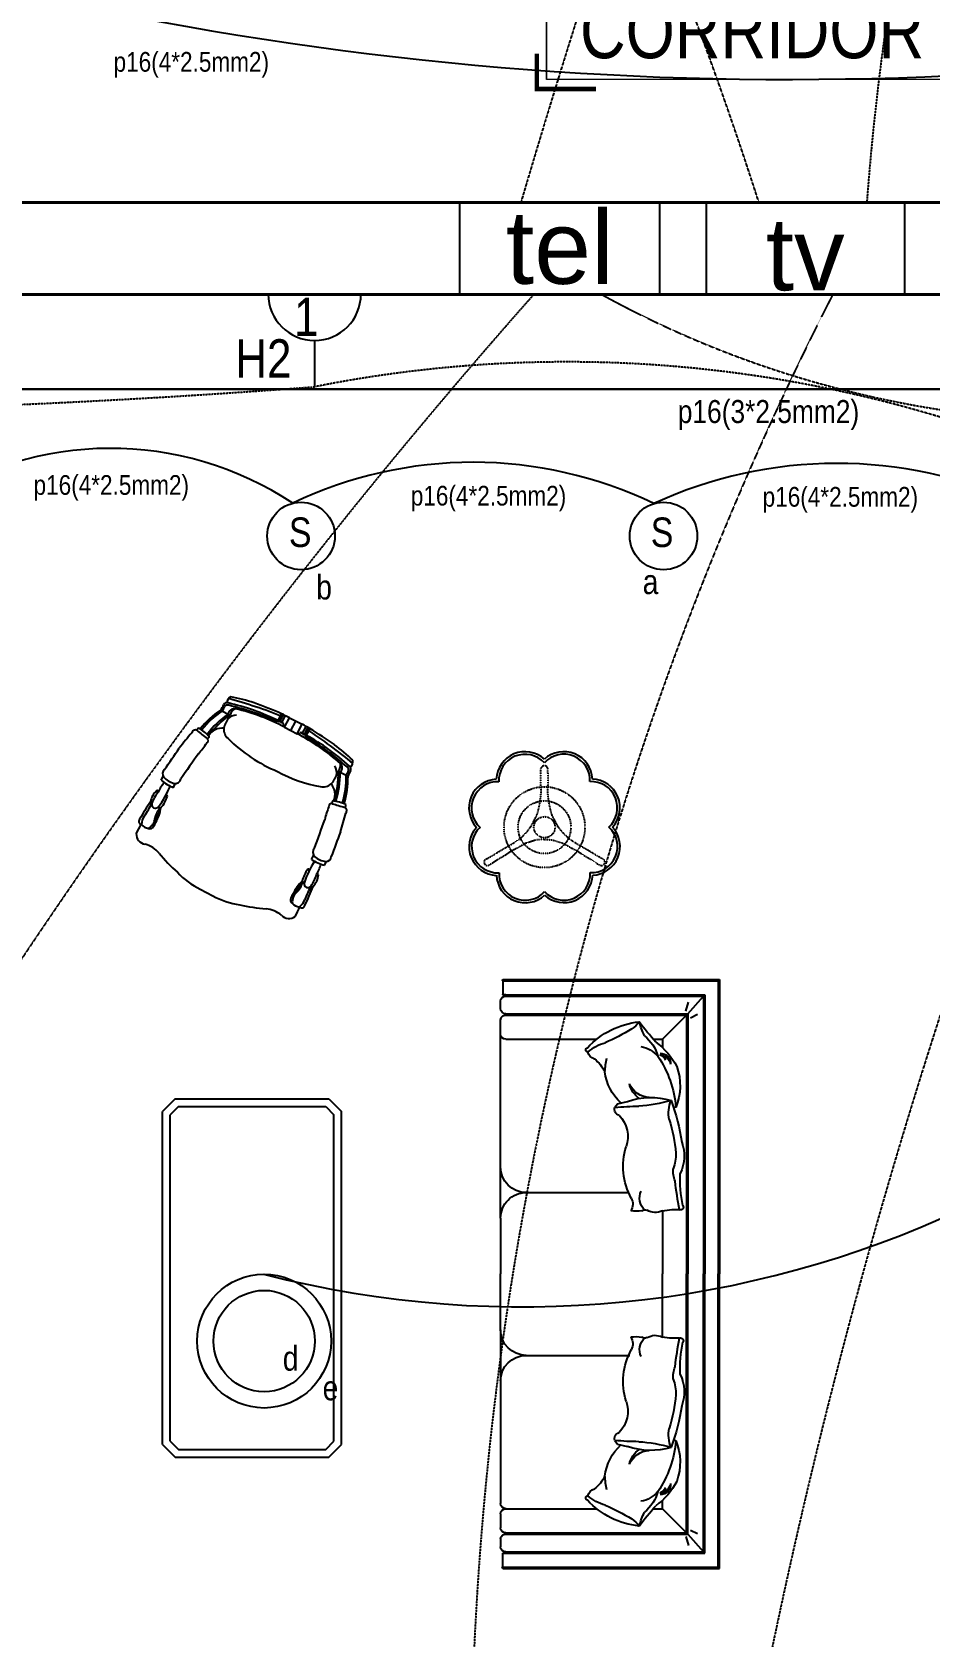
# Model space of a CAD drawing. Header units: inches. Extents: x 23642 to 146359, y -5490 to 33031.
# Drawn here: x 59603 to 61833, y 16774 to 20761 of the extents above; entities that cross this region are included whole.
import ezdxf
from ezdxf.enums import TextEntityAlignment as Align

# ---------------------------------------------------------------- set-up
doc = ezdxf.new("R2010")
doc.units = ezdxf.units.IN
doc.header["$LTSCALE"] = 5
doc.header["$MEASUREMENT"] = 0
doc.linetypes.add('DASHED', pattern=[0.75, 0.5, -0.25])
doc.linetypes.add('Hidden (½x)', pattern=[0.1875, 0.125, -0.0625])
for name, color, linetype, lineweight in [('00-wall15-20', 30, 'Continuous', 40), ('00_Annotation', 231, 'Continuous', 15), ('_att-Text', 241, 'Continuous', 20)]:
    doc.layers.add(name, color=color, linetype=linetype, lineweight=lineweight)
for name, color, linetype in [('furn', 7, 'Continuous'), ('Lighting', 3, 'Continuous'), ('LowPower', 4, 'Continuous'), ('Power', 2, 'Continuous')]:
    doc.layers.add(name, color=color, linetype=linetype)
doc.styles.add('ROMANS', font='')
doc.styles.get("Standard").update_dxf_attribs({"font": 'arial.ttf'})
doc.styles.add('STYLE5', font='', dxfattribs={"height": 20})
doc.styles.get('ROMANS').set_extended_font_data('Arial Narrow')
doc.styles.get('STYLE5').set_extended_font_data('Arial Narrow')

# ---------------------------------------------------------------- blocks, each defined once
blk = doc.blocks.new('ROOM TAG')
at = {"layer": '00_Annotation', "lineweight": 25, "const_width": 10}
for points in [[(-332.6, 312.4), (-461.2, 312.4), (-461.2, 235.1)], [(460.5, 312.4), (589.1, 312.4), (589.1, 235.1)], [(-332.6, -229.2), (-461.2, -229.2), (-461.2, -152)], [(460.5, -229.2), (589.1, -229.2), (589.1, -152)]]:
    blk.add_lwpolyline(points, dxfattribs=at)
at = {"layer": '00_Annotation'}
blk.add_lwpolyline([(-440.2, 291.4), (568.1, 291.4), (568.1, -208.2), (-440.2, -208.2)], close=True, dxfattribs=at)
blk.add_lwpolyline([(-440.2, 291.4), (-440.2, -208.2)], dxfattribs=at)
at = {"layer": '_att-Text', "transparency": 33554687}
for points in [[(-440.2, 291.4), (568.1, 291.4)], [(-440.2, 0), (568.1, 0)]]:
    blk.add_lwpolyline(points, dxfattribs=at)
blk.add_lwpolyline([(-440.2, 291.4), (0, 291.4), (0, 0), (-440.2, 0)], close=True, dxfattribs=at)
at = {"layer": '00_Annotation', "style": 'STYLE5'}
for tag, height, p in [('FL', 180, (-196.6, 150.8)), ('#', 180, (307.8, 150.8)), ('NAME', 120, (64, -102.2))]:
    blk.add_attdef(tag, text='', height=height, dxfattribs=at).set_placement(p, align=Align.MIDDLE_CENTER)
blk = doc.blocks.new('COUCH6')
at = {"layer": 'furn'}
for p, q in [((-1.1501, -0.8463), (-1.1501, 0)), ((-1.1501, 0), (0, 0)), ((1.1501, 0), (0, 0)), ((1.1501, -0.8463), (1.1501, 0)), ((-1.1451, -0.8463), (-1.1451, -0.005)), ((-1.1451, -0.005), (0, -0.005)), ((-1.0906, -0.8453), (-1.0906, -0.0577)), ((-1.0906, -0.0577), (0, -0.0577)), ((-1.0856, -0.8353), (-1.0856, -0.0627)), ((-1.0856, -0.0627), (0, -0.0627)), ((-1.0164, -0.1236), (-1.0856, -0.0627)), ((1.1451, -0.005), (0, -0.005)), ((1.0906, -0.0577), (0, -0.0577)), ((1.0856, -0.0627), (0, -0.0627)), ((1.0164, -0.1236), (1.0856, -0.0627)), ((1.0856, -0.8353), (1.0856, -0.0627)), ((1.0906, -0.8453), (1.0906, -0.0577)), ((1.1451, -0.8463), (1.1451, -0.005)), ((-1.0263, -0.1311), (-1.0612, -0.1208)), ((-1.0164, -0.8353), (-1.0164, -0.1236)), ((-1.0164, -0.1236), (0, -0.1236)), ((-1.0009, -0.1136), (-1.0144, -0.0866)), ((1.0164, -0.1236), (0, -0.1236)), ((1.0009, -0.1136), (1.0144, -0.0866)), ((1.0164, -0.8353), (1.0164, -0.1236)), ((1.0263, -0.1311), (1.0612, -0.1208)), ((-1.0114, -0.8353), (-1.0114, -0.1286)), ((-1.0114, -0.1286), (0, -0.1286)), ((-0.917, -0.2229), (-1.0114, -0.1286)), ((-0.6507, -0.1709), (-0.6516, -0.1803)), ((1.0114, -0.1286), (0, -0.1286)), ((0.6507, -0.1709), (0.6516, -0.1803)), ((0.917, -0.2229), (1.0114, -0.1286)), ((1.0114, -0.8353), (1.0114, -0.1286)), ((-0.917, -0.2229), (-0.8844, -0.2229)), ((-0.917, -0.259), (-0.917, -0.2229)), ((-0.2469, -0.2229), (0, -0.2229)), ((0.2469, -0.2229), (0, -0.2229)), ((0.917, -0.2229), (0.8844, -0.2229)), ((0.917, -0.259), (0.917, -0.2229)), ((-0.665, -0.398), (-0.6739, -0.3593)), ((-0.318, -0.7552), (-0.318, -0.3506)), ((0.318, -0.7552), (0.318, -0.3554)), ((0.665, -0.398), (0.6739, -0.3593)), ((-0.6508, -0.4092), (-0.665, -0.398)), ((0.6508, -0.4092), (0.665, -0.398)), ((-0.917, -0.8353), (-0.917, -0.48)), ((0.917, -0.8353), (0.917, -0.48)), ((-1.1451, -0.8463), (-1.0916, -0.8463)), ((-1.0906, -0.8353), (-1.0906, -0.8453)), ((-1.0906, -0.8353), (-1.0856, -0.8353)), ((-1.0364, -0.8553), (-1.0656, -0.8553)), ((-0.937, -0.8553), (-0.9914, -0.8553)), ((-0.4181, -0.8553), (-0.897, -0.8553)), ((-0.2179, -0.8553), (-0.4181, -0.8553)), ((-0.2179, -0.8553), (0, -0.8553)), ((0.2179, -0.8553), (0, -0.8553)), ((0.2179, -0.8553), (0.4181, -0.8553)), ((0.4181, -0.8553), (0.9914, -0.8553)), ((0.937, -0.8553), (0.9914, -0.8553)), ((0.937, -0.8553), (0.9914, -0.8553)), ((1.0364, -0.8553), (1.0656, -0.8553)), ((1.0906, -0.8353), (1.0856, -0.8353)), ((1.0906, -0.8353), (1.0906, -0.8453)), ((1.1451, -0.8463), (1.0916, -0.8463))]:
    blk.add_line(p, q, dxfattribs=at)
for centre, radius, start, end in [((-0.6935, -0.4002), 0.2605, 116.61716, 144.57015), ((-0.6199, -0.5798), 0.41, 94.3064, 124.24766), ((-0.7351, -0.3719), 0.218, 67.21953, 110.1562), ((-0.3903, -0.9655), 0.8275, 98.67557, 110.29795), ((-0.4352, -0.6995), 0.5297, 93.94951, 108.49156), ((-0.4612, -0.298), 0.16, 64.49689, 109.71288), ((-0.4636, -0.3121), 0.1412, 68.12041, 93.31004), ((-0.4019, -0.0788), 0.1026, 264.95348, 292.56183), ((-0.3738, 0.4077), 0.5616, 268.1099, 280.95976), ((-0.4941, 1.0065), 1.1874, 276.3584, 281.81637), ((-0.2605, -0.1517), 0.0104, 337.65411, 129.2107), ((0.3523, -0.1787), 0.6036, 177.81706, 180.67732), ((0.4923, -0.1174), 0.7467, 185.25446, 188.12337), ((-0.4923, -0.1174), 0.7467, 351.87663, 354.74554), ((0.2605, -0.1517), 0.0104, 50.7893, 202.34589), ((-0.3523, -0.1787), 0.6036, 359.32268, 2.18294), ((0.4941, 1.0065), 1.1874, 258.18363, 263.6416), ((0.3738, 0.4077), 0.5616, 259.04024, 271.8901), ((0.4019, -0.0788), 0.1026, 247.43817, 275.04652), ((0.4612, -0.298), 0.16, 70.28712, 115.50311), ((0.4636, -0.3121), 0.1412, 86.68996, 111.87959), ((0.4352, -0.6995), 0.5297, 71.50844, 86.05049), ((0.3903, -0.9655), 0.8275, 69.70205, 81.32443), ((0.7351, -0.3719), 0.218, 69.8438, 112.78047), ((0.6199, -0.5798), 0.41, 55.75234, 85.6936), ((0.6935, -0.4002), 0.2605, 35.42985, 63.38284), ((-1.737, 0.6879), 1.2526, 306.90338, 311.57577), ((-0.8085, -0.3921), 0.157, 105.54086, 140.99269), ((-0.7757, -0.3273), 0.1143, 130.90927, 169.83826), ((-0.8227, -0.2301), 0.0392, 84.92852, 182.67064), ((-0.8092, -0.2372), 0.0473, 102.3256, 174.63718), ((-0.8175, -0.2488), 0.0419, 116.14342, 157.62806), ((-0.4135, -0.2689), 0.2757, 163.22567, 199.12388), ((-1.2327, -0.3515), 0.5785, 3.57396, 16.27286), ((-0.6254, -0.0511), 0.1477, 249.39872, 278.63857), ((-0.3066, -0.2538), 0.0672, 0.19522, 27.37766), ((0.3066, -0.2538), 0.0672, 152.62234, 179.80478), ((0.6254, -0.0511), 0.1477, 261.36143, 290.60128), ((1.2327, -0.3515), 0.5785, 163.72714, 176.42604), ((0.4135, -0.2689), 0.2757, 340.87612, 16.77433), ((0.8227, -0.2301), 0.0392, 357.32936, 95.07148), ((0.8092, -0.2372), 0.0473, 5.36282, 77.6744), ((0.8175, -0.2488), 0.0419, 22.37194, 63.85658), ((0.7757, -0.3273), 0.1143, 10.16174, 49.09073), ((0.8085, -0.3921), 0.157, 39.00731, 74.45914), ((1.737, 0.6879), 1.2526, 228.42423, 233.09662), ((-1.1356, 0.1688), 0.5056, 287.35579, 293.93444), ((-0.7783, -0.2698), 0.0893, 293.17936, 356.91871), ((-0.7589, -0.2677), 0.0857, 280.6079, 328.64782), ((-0.296, -0.2474), 0.0649, 245.50719, 314.42583), ((-0.2311, -0.2915), 0.0196, 155.48458, 217.91726), ((-0.3322, -0.2403), 0.0937, 332.69161, 351.86349), ((-0.4058, -0.3264), 0.1609, 352.88429, 8.17531), ((0.3322, -0.2403), 0.0937, 188.13651, 207.30839), ((0.4058, -0.3264), 0.1609, 171.82469, 187.11571), ((0.2311, -0.2915), 0.0196, 322.08274, 24.51542), ((0.296, -0.2474), 0.0649, 225.57417, 294.49281), ((0.7589, -0.2677), 0.0857, 211.35218, 259.3921), ((0.7783, -0.2698), 0.0893, 183.08129, 246.82064), ((1.1356, 0.1688), 0.5056, 246.06556, 252.64421), ((-1.0472, -0.3998), 0.1063, 32.17608, 54.05242), ((-0.6626, -0.2793), 0.3241, 186.10693, 226.96204), ((-1.5696, -0.7286), 0.7236, 22.89192, 32.18565), ((0.513, -0.3052), 1.1684, 180.49863, 185.10663), ((-0.5365, -0.4767), 0.1185, 70.4821, 134.60789), ((-0.4205, -0.1158), 0.2606, 252.95174, 298.53043), ((-0.2725, -0.3894), 0.0505, 58.55463, 117.80385), ((0.2725, -0.3894), 0.0505, 62.19615, 121.44537), ((0.4205, -0.1158), 0.2606, 241.46957, 287.04826), ((0.5365, -0.4767), 0.1185, 45.39211, 109.5179), ((-0.513, -0.3052), 1.1684, 354.89337, 359.50137), ((0.6626, -0.2793), 0.3241, 313.03796, 353.89307), ((1.5696, -0.7286), 0.7236, 147.81435, 157.10808), ((1.0472, -0.3998), 0.1063, 125.94758, 147.82392), ((-0.8131, -0.2526), 0.1966, 276.76881, 317.60176), ((-0.6432, -0.3863), 0.0242, 251.75441, 345.55562), ((0.6432, -0.3863), 0.0242, 194.44438, 288.24559), ((0.8131, -0.2526), 0.1966, 222.39824, 263.23119), ((-0.7549, -0.4097), 0.1528, 194.18022, 223.19602), ((-0.876, -0.4776), 0.038, 284.83159, 343.52549), ((-0.767, -0.1224), 0.3263, 256.45311, 265.96892), ((-0.7217, -0.5822), 0.1507, 116.94283, 141.47936), ((0.767, -0.1224), 0.3263, 274.03108, 283.54689), ((0.7217, -0.5822), 0.1507, 38.52064, 63.05717), ((0.876, -0.4776), 0.038, 196.47451, 255.16841), ((0.7549, -0.4097), 0.1528, 316.80398, 345.81978), ((-0.8752, -0.514), 0.00886, 194.0721, 357.96189), ((0.8752, -0.514), 0.00886, 182.03811, 345.9279), ((-0.4181, -0.7552), 0.1001, 270, 360), ((-0.2179, -0.7552), 0.1001, 180, 270), ((0.2179, -0.7552), 0.1001, 270, 0), ((0.4181, -0.7552), 0.1001, 180, 270), ((-1.1476, -0.8463), 0.0025, 180, 0), ((-1.0916, -0.8453), 0.001, 270, 0), ((-1.0916, -0.8453), 0.001, 270, 0), ((-1.0916, -0.8453), 0.001, 270, 0), ((-1.0656, -0.8353), 0.02, 180, 270), ((-1.0364, -0.8353), 0.02, 270, 0), ((-1.0139, -0.8353), 0.0025, 180, 0), ((-0.9914, -0.8353), 0.02, 180, 270), ((-0.937, -0.8353), 0.02, 270, 360), ((-0.897, -0.8353), 0.02, 180, 270), ((0.937, -0.8353), 0.02, 180, 270), ((0.9914, -0.8353), 0.02, 270, 0), ((1.0139, -0.8353), 0.0025, 180, 0), ((1.0364, -0.8353), 0.02, 180, 270), ((1.0656, -0.8353), 0.02, 270, 360), ((1.0916, -0.8453), 0.001, 180, 270), ((1.0916, -0.8453), 0.001, 180, 270), ((1.0916, -0.8453), 0.001, 180, 270), ((1.1476, -0.8463), 0.0025, 180, 0)]:
    blk.add_arc(centre, radius, start, end, dxfattribs=at)
blk = doc.blocks.new('CHAIR11')
at = {"layer": 'furn'}
for p, q in [((0.3071, 0.3591), (0.3239, 0.3591)), ((0.3032, 0.3042), (0.3218, 0.3042)), ((0.6573, 0.2808), (0.6573, 0.2388)), ((0.7187, 0.0622), (0.7547, 0.063)), ((0, 0.0275), (0, -0.0275)), ((0.7134, 0.0275), (0.7134, -0.0275)), ((0.7134, 0.0275), (0.7549, 0.0275)), ((0.7134, 0), (0.7549, 0)), ((0.7215, 0.054), (0.755, 0.0547)), ((0.7217, 0.0451), (0.7552, 0.0453)), ((0.7549, 0.0275), (0.7549, -0.0275)), ((0.7134, -0.0275), (0.7549, -0.0275)), ((0.7187, -0.0622), (0.7547, -0.063)), ((0.7215, -0.054), (0.755, -0.0547)), ((0.7217, -0.0451), (0.7552, -0.0453)), ((0.6573, -0.2808), (0.6573, -0.2388)), ((0.3032, -0.3042), (0.3218, -0.3042)), ((0.3071, -0.3591), (0.3239, -0.3591))]:
    blk.add_line(p, q, dxfattribs=at)
for centre, radius, start, end in [((0.0953, 0.313), 0.0412, 116.30423, 197.95243), ((0.0903, 0.1954), 0.1551, 79.51138, 94.91021), ((0.1581, 0.3305), 0.0432, 156.23151, 198.13027), ((0.1323, 0.3176), 0.0152, 182.0325, 271.85788), ((0.1445, 0.3568), 0.0483, 235.46231, 293.37719), ((0.1294, 0.3527), 0.0119, 73.65554, 203.90111), ((0.1434, 0.3028), 0.0515, 79.79812, 118.82607), ((0.1077, -0.5046), 0.869, 83.0272, 88.35157), ((0.2035, 0.7736), 0.4232, 263.08378, 271.06984), ((0.1912, 0.2206), 0.0959, 79.79341, 106.70233), ((0.2128, 0.3356), 0.0149, 95.48661, 254.71639), ((0.2139, 0.3175), 0.00624, 144.21565, 254.37081), ((0.2701, 0.7199), 0.4034, 261.2614, 274.9429), ((0.2168, 0.3539), 0.00547, 130.94614, 217.05875), ((0.2307, 0.1841), 0.1674, 79.73859, 96.62194), ((0.2351, 0.2854), 0.0758, 68.16618, 106.77475), ((0.2604, 0.3529), 0.00405, 270.6787, 44.86382), ((0.2647, 0.1087), 0.2402, 80.35893, 90.9958), ((0.2605, 0.3125), 0.00405, 315.13618, 89.3213), ((0.5322, 0.3157), 0.2293, 169.09163, 182.88546), ((0.4044, 0.327), 0.0869, 159.77057, 191.19009), ((0.3416, 0.3482), 0.0208, 67.27458, 154.7521), ((0.9802, 5.141), 4.8151, 262.47541, 263.69575), ((-0.0673, -2.4083), 2.8115, 77.79974, 79.36765), ((0.5294, 0.3248), 0.0152, 3.63997, 99.76355), ((1.3617, 0.1384), 0.8384, 167.08489, 170.58334), ((0.5483, 0.3136), 0.0128, 52.63488, 107.14076), ((0.3181, 0.3452), 0.2389, 342.33214, 354.84234), ((0.4957, -0.0175), 0.3393, 61.5533, 79.8723), ((-0.0555, 0.2763), 0.1142, 339.07107, 12.12044), ((0.1416, 0.3782), 0.0764, 263.35888, 292.01407), ((0.1601, 0.4553), 0.1529, 266.88251, 289.92378), ((0.205, 0.1661), 0.1455, 87.15964, 103.83753), ((0.2408, 0.4064), 0.0993, 253.09476, 283.14706), ((0.3421, 0.3169), 0.0239, 196.27936, 284.29302), ((0.0191, -2.6248), 2.937, 81.259, 83.57061), ((0.5739, 0.7357), 0.4703, 256.66365, 263.29485), ((0.5246, 0.277), 0.0101, 235.99383, 352.15686), ((0.5415, 0.2791), 0.00769, 207.01636, 304.01318), ((0.4957, -0.0594), 0.3393, 61.5533, 81.33318), ((0.541, 0.2117), 0.0645, 22.11775, 84.89047), ((0.4957, -0.052), 0.3393, 61.5533, 80.98622), ((0.4995, -0.0101), 0.3241, 60.87401, 80.08753), ((0.6739, 0.3563), 0.0773, 257.55909, 276.05221), ((0.6672, 0.3496), 0.0773, 262.61105, 276.05221), ((0.6748, 0.2587), 0.0141, 6.58668, 87.72734), ((0.6815, 0.2654), 0.0141, 6.58668, 87.72734), ((-0.3554, 0.0014), 1.0758, 3.2406, 13.92682), ((0.7055, 0.2501), 0.0245, 47.69263, 117.88984), ((-0.1184, 0.0479), 0.8429, 0.97927, 15.06651), ((-1.0702, -0.1182), 1.8242, 5.43301, 12.41361), ((-0.0425, 0.0425), 0.7971, 9.71963, 16.45338), ((0.6688, -0.0308), 0.6726, 156.67545, 165.54237), ((1.1563, 0.0241), 0.6111, 162.95218, 184.84537), ((0.6175, 0.1923), 0.0468, 110.89824, 166.42211), ((0.6166, 0.1962), 0.0428, 81.66291, 111.60898), ((0.6458, -0.5212), 0.7601, 89.13482, 91.73555), ((0.6325, 0.2012), 0.0384, 21.87128, 78.73046), ((0.6659, 0.2239), 0.024, 17.46223, 111.17702), ((0.6638, 0.1973), 0.0421, 53.52895, 98.86861), ((-0.0935, 0.033), 0.8069, 359.60991, 14.21229), ((0.2977, 0.0363), 0.2979, 160.21216, 181.68648), ((-1.4916, -0.1059), 2.2526, 4.29172, 7.21521), ((0.3769, 0.0426), 0.3783, 357.72002, 3.05446), ((0.7376, 0.0286), 0.0202, 155.66726, 183.15202), ((0.7196, 0.0579), 0.00437, 295.61753, 102.36088), ((0.7206, 0.0409), 0.00426, 249.39013, 75.7776), ((0.7196, 0.0495), 0.00489, 295.4349, 66.85555), ((0.2977, -0.0363), 0.2979, 178.31352, 199.78784), ((1.0706, -0.0437), 0.5235, 178.22949, 197.74854), ((-0.0935, -0.033), 0.8069, 345.78771, 0.39009), ((-0.3554, -0.0014), 1.0758, 346.07318, 356.7594), ((-0.1184, -0.0479), 0.8429, 344.93349, 359.02073), ((-1.0702, 0.1182), 1.8242, 347.58639, 354.56699), ((0.7376, -0.0286), 0.0202, 176.84798, 204.33274), ((0.7196, -0.0579), 0.00437, 257.63912, 64.38247), ((0.7206, -0.0409), 0.00426, 284.2224, 110.60987), ((0.7196, -0.0495), 0.00489, 293.14445, 64.5651), ((0.3769, -0.0426), 0.3783, 356.94554, 2.27998), ((-1.4916, 0.1059), 2.2526, 352.78479, 355.70828), ((0.6688, 0.0308), 0.6726, 194.45763, 203.32455), ((-0.0425, -0.0425), 0.7971, 343.54662, 350.28037), ((-0.0555, -0.2763), 0.1142, 347.87956, 20.92893), ((0.541, -0.2117), 0.0645, 275.10953, 337.88225), ((0.4957, 0.0594), 0.3393, 278.66682, 298.4467), ((0.4957, 0.052), 0.3393, 279.01378, 298.4467), ((0.6175, -0.1923), 0.0468, 193.57789, 249.10176), ((0.6166, -0.1962), 0.0428, 248.39102, 278.33709), ((0.6458, 0.5212), 0.7601, 268.26445, 270.86518), ((0.6325, -0.2012), 0.0384, 281.26954, 338.12872), ((0.6659, -0.2239), 0.024, 248.82298, 342.53777), ((0.6638, -0.1973), 0.0421, 261.13139, 306.47105), ((0.0953, -0.313), 0.0412, 162.04757, 243.69577), ((0.1323, -0.3176), 0.0152, 88.14212, 177.9675), ((0.1445, -0.3568), 0.0483, 66.62281, 124.53769), ((0.1416, -0.3782), 0.0764, 67.98593, 96.64112), ((0.1601, -0.4553), 0.1529, 70.07622, 93.11749), ((0.1912, -0.2206), 0.0959, 253.29767, 280.20659), ((0.205, -0.1661), 0.1455, 256.16247, 272.84036), ((0.2139, -0.3175), 0.00624, 105.62919, 215.78435), ((0.2408, -0.4064), 0.0993, 76.85294, 106.90524), ((0.2605, -0.3125), 0.00405, 270.6787, 44.86382), ((0.5322, -0.3157), 0.2293, 177.11454, 190.90837), ((0.4044, -0.327), 0.0869, 168.80991, 200.22943), ((0.3421, -0.3169), 0.0239, 75.70698, 163.72064), ((0.0191, 2.6248), 2.937, 276.42939, 278.741), ((0.5739, -0.7357), 0.4703, 96.70515, 103.33635), ((0.5246, -0.277), 0.0101, 7.84314, 124.00617), ((0.5415, -0.2791), 0.00769, 55.98682, 152.98364), ((1.3617, -0.1384), 0.8384, 189.41666, 192.91511), ((0.3181, -0.3452), 0.2389, 5.15766, 17.66786), ((0.4995, 0.0101), 0.3241, 279.91247, 299.12599), ((0.4957, 0.0175), 0.3393, 280.1277, 298.4467), ((0.6672, -0.3496), 0.0773, 83.94779, 97.38895), ((0.6739, -0.3563), 0.0773, 83.94779, 102.44091), ((0.6748, -0.2587), 0.0141, 272.27266, 353.41332), ((0.6815, -0.2654), 0.0141, 272.27266, 353.41332), ((0.7055, -0.2501), 0.0245, 242.11016, 312.30737), ((0.0903, -0.1954), 0.1551, 265.08979, 280.48862), ((0.1581, -0.3305), 0.0432, 161.86973, 203.76849), ((0.1294, -0.3527), 0.0119, 156.09889, 286.34446), ((0.1434, -0.3028), 0.0515, 241.17393, 280.20188), ((0.1077, 0.5046), 0.869, 271.64843, 276.9728), ((0.2035, -0.7736), 0.4232, 88.93016, 96.91622), ((0.2128, -0.3356), 0.0149, 105.28361, 264.51339), ((0.2701, -0.7199), 0.4034, 85.0571, 98.7386), ((0.2307, -0.1841), 0.1674, 263.37806, 280.26141), ((0.2168, -0.3539), 0.00547, 142.94125, 229.05386), ((0.2351, -0.2854), 0.0758, 253.22525, 291.83382), ((0.2647, -0.1087), 0.2402, 269.0042, 279.64107), ((0.2604, -0.3529), 0.00405, 315.13618, 89.3213), ((0.3416, -0.3482), 0.0208, 205.2479, 292.72542), ((0.9802, -5.141), 4.8151, 96.30425, 97.52459), ((-0.0673, 2.4083), 2.8115, 280.63235, 282.20026), ((0.5294, -0.3248), 0.0152, 260.23645, 356.36003), ((0.5483, -0.3136), 0.0128, 252.85924, 307.36512)]:
    blk.add_arc(centre, radius, start, end, dxfattribs=at)

msp = doc.modelspace()

# ---------------------------------------------------------------- linework, layer by layer
at = {"layer": '00-wall15-20', "transparency": 33554687}
msp.add_line((64122.28713, 20109.23242), (58922.28713, 20109.23242), dxfattribs=at)
at = {"layer": '00-wall15-20'}
msp.add_lwpolyline([(58922.28713, 20337.80385), (64122.28713, 20337.80385)], dxfattribs=at)
at = {"layer": 'furn'}
for p, q in [((59958.64533, 18111.01859), (59926.84988, 18079.22314)), ((59958.64533, 18111.01859), (60340.19066, 18111.01859)), ((60340.19066, 18111.01859), (60371.98611, 18079.22314)), ((59926.84988, 17252.54158), (59926.84988, 18079.22314)), ((59966.54739, 18091.94132), (59945.92715, 18071.32108)), ((59945.92715, 17260.44365), (59945.92715, 18071.32108)), ((59966.54739, 18091.94132), (60332.2886, 18091.94132)), ((60332.2886, 18091.94132), (60352.90884, 18071.32108)), ((60352.90884, 17260.44365), (60352.90884, 18071.32108)), ((60371.98611, 17252.54158), (60371.98611, 18079.22314)), ((59926.84988, 17252.54158), (59958.64533, 17220.74614)), ((59945.92715, 17260.44365), (59966.54739, 17239.82341)), ((59966.54739, 17239.82341), (60332.2886, 17239.82341)), ((60332.2886, 17239.82341), (60352.90884, 17260.44365)), ((60340.19066, 17220.74614), (60371.98611, 17252.54158)), ((59958.64533, 17220.74614), (60340.19066, 17220.74614))]:
    msp.add_line(p, q, dxfattribs=at)
at = {"layer": 'furn', "linetype": 'DASHED', "ltscale": 0.002}
for radius in [100.50044, 65.54375, 26.21744, 26.21744]:
    msp.add_circle((60875.88744, 18785.77108), radius, dxfattribs=at)
at = {"layer": 'furn'}
for centre, radius, start, end in [((60827.59266, 18901.68675), 71.51909, 47.90302791, 177.33382847), ((60827.59266, 18901.68675), 65.16, 42.60008363, 182.63677274), ((60923.70263, 18901.8854), 71.51909, 2.90302791, 132.33382847), ((60923.70263, 18901.8854), 65.16, 357.60008363, 137.63677274), ((60759.77312, 18833.58627), 71.51909, 92.90302791, 222.33382847), ((60759.77312, 18833.58627), 65.16, 87.60008363, 227.63677274), ((60991.80311, 18834.06587), 65.16, 312.60008363, 92.63677274), ((60991.80311, 18834.06587), 71.51909, 317.90302791, 87.33382847), ((60759.97178, 18737.4763), 71.51909, 137.90302791, 266.95643123), ((60759.97178, 18737.4763), 65.16, 132.60008363, 272.63677274), ((60992.00176, 18737.9559), 65.16, 267.60008363, 47.63677274), ((60992.00176, 18737.9559), 71.51909, 272.90302791, 42.33382847), ((60828.07226, 18669.65676), 71.51909, 182.52478736, 312.33382847), ((60828.07226, 18669.65676), 65.16, 177.60008363, 317.63677274), ((60924.18223, 18669.85542), 65.16, 222.60008363, 2.63677274), ((60924.18223, 18669.85542), 71.51909, 227.90302791, 357.33382847)]:
    msp.add_arc(centre, radius, start, end, dxfattribs=at)
at = {"layer": 'furn', "linetype": 'DASHED', "ltscale": 0.002}
for centre, radius, start, end in [((60875.58857, 18929.5574), 8.81159, 20.72813905, 171.13108819), ((60734.43258, 18699.24184), 8.8013, 135.38763971, 286.30204793), ((61017.30742, 18699.26267), 8.81159, 253.95368161, 44.35663075)]:
    msp.add_arc(centre, radius, start, end, dxfattribs=at)
for points, knots in [([(60728.16716, 18705.42306), (60731.30847, 18707.02075), (60738.87161, 18710.86741), (60750.37303, 18717.53942), (60762.44956, 18725.39871), (60773.91693, 18731.79219), (60784.27594, 18737.84869), (60794.59022, 18743.67748), (60805.32396, 18750.39939), (60816.11603, 18757.91003), (60824.6107, 18766.37297), (60831.68692, 18773.70771), (60837.89846, 18781.29058), (60844.91797, 18791.25241), (60850.57496, 18803.86258), (60858.35191, 18816.89407), (60861.3364, 18831.46204), (60864.91423, 18848.63651), (60867.74546, 18866.71257), (60867.17897, 18886.30298), (60866.93457, 18904.45633), (60867.13015, 18923.59543), (60866.88233, 18930.91592), (60866.88233, 18930.91592), (60866.88233, 18930.91592)], [0, 0, 0, 0, 0.00994985961, 0.02395563708, 0.03751715206, 0.05061933028, 0.06101071386, 0.07140209641, 0.08406055131, 0.09678342794, 0.10839956312, 0.11783391535, 0.12555488487, 0.13606473276, 0.15211137035, 0.16451976494, 0.17858103671, 0.19363222003, 0.21424042201, 0.22995014155, 0.2488664441, 0.26552653317, 0.28397891374, 0.29491752824, 0.29491752824, 0.29491752824, 0.29491752824]), ([(61023.60773, 18705.42306), (61020.46641, 18707.02075), (61012.90327, 18710.86741), (61001.40185, 18717.53942), (60989.32532, 18725.39871), (60977.85796, 18731.79219), (60967.49895, 18737.84869), (60957.18467, 18743.67748), (60946.45093, 18750.39939), (60935.65886, 18757.91003), (60927.16418, 18766.37297), (60920.08797, 18773.70771), (60913.87642, 18781.29058), (60906.85691, 18791.25241), (60901.19993, 18803.86258), (60893.42298, 18816.89407), (60890.43849, 18831.46204), (60886.86065, 18848.63651), (60884.02943, 18866.71257), (60884.59591, 18886.30298), (60884.84032, 18904.45633), (60884.64473, 18923.59543), (60883.82979, 18932.67613), (60883.82979, 18932.67613), (60883.82979, 18932.67613)], [0, 0, 0, 0, 0.00994985961, 0.02395563708, 0.03751715206, 0.05061933028, 0.06101071386, 0.07140209641, 0.08406055131, 0.09678342794, 0.10839956312, 0.11783391535, 0.12555488487, 0.13606473276, 0.15211137035, 0.16451976494, 0.17858103671, 0.19363222003, 0.21424042201, 0.22995014155, 0.2488664441, 0.26552653317, 0.28397891374, 0.29491752824, 0.29491752824, 0.29491752824, 0.29491752824]), ([(60875.88744, 18755.25427), (60874.44567, 18755.1714), (60868.60092, 18754.86716), (60857.6842, 18755.0596), (60843.67235, 18750.16263), (60826.87986, 18745.66866), (60812.0061, 18735.06578), (60794.07499, 18727.5714), (60779.04375, 18715.51306), (60761.03776, 18706.78314), (60748.42776, 18697.07806), (60739.67735, 18692.30701), (60736.90312, 18690.79439)], [0.35558694206, 0.35558694206, 0.35558694206, 0.35558694206, 0.36536306884, 0.39516734394, 0.42894173828, 0.46509384521, 0.51239378235, 0.55096253886, 0.59996574743, 0.639828588, 0.68595750712, 0.70737129134, 0.70737129134, 0.70737129134, 0.70737129134]), ([(60875.88744, 18755.25427), (60877.32921, 18755.1714), (60883.17396, 18754.86716), (60894.09068, 18755.0596), (60908.10253, 18750.16263), (60924.89502, 18745.66866), (60939.76879, 18735.06578), (60957.83753, 18727.60389), (60972.73113, 18715.51306), (60990.73712, 18706.78314), (61003.34712, 18697.07806), (61012.09753, 18692.30701), (61014.87177, 18690.79439)], [0.35558694206, 0.35558694206, 0.35558694206, 0.35558694206, 0.36536306884, 0.39516734394, 0.42894173828, 0.46509384521, 0.51239378235, 0.55096253886, 0.59996574743, 0.639828588, 0.68595750712, 0.70737129134, 0.70737129134, 0.70737129134, 0.70737129134])]:
    msp.add_open_spline(points, degree=3, knots=knots, dxfattribs=at)
at = {"layer": 'Lighting', "linetype": 'Continuous', "lineweight": 30}
msp.add_line((62843.49056, 19873.90979), (57173.75254, 19873.90979), dxfattribs=at)
at = {"layer": 'Lighting'}
for centre, radius in [((60271.20488, 19509.23242), 83.95532), ((61171.63778, 19509.23242), 83.95532), ((60179.42999, 17509.23242), 166.23153), ((60179.42999, 17509.23242), 125.93297)]:
    msp.add_circle(centre, radius, dxfattribs=at)
for centre, radius, start, end in [((61483.14432, 29204.55137), 8561.22029, 254.599408655, 282.874003178), ((59797.33855, 18904.24426), 822.60158, 56.55597813, 123.98794827), ((60697.99632, 18656.46315), 1035.74774, 64.28339436, 115.58602208), ((61602.68434, 18602.51094), 1087.03507, 65.45135056, 114.75918883), ((60819.4783, 20181.28348), 2586.65321, 255.6390398, 334.25113774)]:
    msp.add_arc(centre, radius, start, end, dxfattribs=at)
at = {"layer": 'LowPower', "transparency": 33554687}
for p, q in [((60665.28773, 20109.74346), (60665.28773, 20337.80385)), ((60665.28773, 20337.80385), (60817.2265, 20337.80385)), ((60817.2265, 20337.80385), (60920.10365, 20337.80385)), ((60920.10365, 20337.80385), (61017.2654, 20337.80385)), ((61017.2654, 20337.80385), (61105.85406, 20337.80385)), ((61105.85406, 20337.80385), (61162.81043, 20337.80385)), ((61162.81043, 20109.74346), (61162.81043, 20337.80385)), ((61277.29046, 20336.91105), (61277.29046, 20110.83405)), ((61277.29046, 20336.91105), (61408.94239, 20336.91105)), ((61408.94239, 20336.91105), (61541.61178, 20336.91105)), ((61541.61178, 20336.91105), (61676.56965, 20336.91105)), ((61676.56965, 20336.91105), (61770.4863, 20336.91105)), ((61770.4863, 20336.91105), (61770.4863, 20110.83405)), ((60665.28773, 20109.74346), (60849.64712, 20109.74346)), ((60849.64712, 20109.74346), (61016.72762, 20109.74346)), ((61016.72762, 20109.74346), (61162.81043, 20109.74346)), ((61277.29046, 20110.83405), (61489.87055, 20110.83405)), ((61489.87055, 20110.83405), (61592.78961, 20110.83405)), ((61592.78961, 20110.83405), (61689.51368, 20110.83405)), ((61689.51368, 20110.83405), (61770.4863, 20110.83405))]:
    msp.add_line(p, q, dxfattribs=at)
at = {"layer": 'LowPower', "linetype": 'Hidden (½x)', "transparency": 33554687}
for centre, radius, start, end in [((68220.4111, 19848.62802), 6562.03332, 110.633835286, 175.724841165), ((84321.47621, 13416.01483), 24502.26351, 149.351115386, 163.59077547), ((51592.64074, 17185.60445), 10309.72896, 17.798078834, 57.29333737), ((56682.90817, 20127.70331), 5466.17954, 2.19742847, 84.76442), ((72426.19815, 9869.57718), 15455.66366, 138.507806994, 170.517920901), ((68923.4462, 16367.49928), 8231.1045, 152.961791773, 188.911944066), ((62252.82414, 22360.89601), 2568.19439, 241.22903339, 298.74726999), ((76290.03358, 13644.19599), 15169.42733, 154.774081247, 174.232323787)]:
    msp.add_arc(centre, radius, start, end, dxfattribs=at)
at = {"layer": 'Power'}
for p, q in [((60419.85643, 20110.04348), (60189.58115, 20110.04348)), ((60304.71879, 19994.90583), (60304.71879, 19879.76819))]:
    msp.add_line(p, q, dxfattribs=at)
msp.add_arc((60304.71879, 20110.04348), 115.13764, 180, 0, dxfattribs=at)
at = {"layer": 'Power', "linetype": 'Hidden (½x)'}
for centre, radius, start, end in [((60931.16919, 16732.28143), 3209.22312, 44.9576595, 101.25659023), ((58543.38686, 43110.96938), 23297.87542, 266.577551668, 274.335728608)]:
    msp.add_arc(centre, radius, start, end, dxfattribs=at)

# ---------------------------------------------------------------- block references
at = {"layer": '_att-Text', "transparency": 33554687, "xscale": 1.142857142857144, "yscale": 1.142857142857144, "zscale": 1.142857142857144}
msp.add_blockref('ROOM TAG', (61383.96899, 20881.35568), dxfattribs=at).add_auto_attribs({'#': '306', 'FL': 'FF', 'NAME': 'CORRIDOR 1'})
at = {"layer": 'furn', "yscale": 635.908891857056, "zscale": 635.908891857056}
for name, p, xscale, rotation in [('CHAIR11', (60036.30775, 18623.62235), 635.908891857056, 62.49683602193215), ('COUCH6', (61310.7076, 17676.05691), -635.908891857056, 270)]:
    msp.add_blockref(name, p, dxfattribs=dict(at, xscale=xscale, rotation=rotation))

# ---------------------------------------------------------------- texts
at = {"layer": 'Lighting', "style": 'ROMANS'}
for s, height, p in [('p16(4*2.5mm2)', 48.9220092, (59805.36401, 20662.54681)), ('p16(4*2.5mm2)', 48.9220092, (59606.57619, 19611.46455)), ('p16(4*2.5mm2)', 48.9220092, (60543.71905, 19584.79788)), ('p16(4*2.5mm2)', 48.9220092, (61417.8316, 19582.02732)), ('S', 73.38301, (60240.95907, 19481.82762)), ('S', 73.38301, (61139.93483, 19481.69696)), ('b', 61.15251, (60308.88238, 19351.51909)), ('a', 61.15251, (61119.85809, 19364.90605)), ('d', 61.15251, (60225.77678, 17435.77577)), ('e', 61.15251, (60324.80011, 17362.16978))]:
    msp.add_text(s, height=height, dxfattribs=at).set_placement(p)
at = {"layer": 'LowPower', "transparency": 33554687}
for s, height, p in [('tel', 182.003462, (60913.82695, 20230.11043)), ('tv', 180.420616, (61523.66818, 20208.50037))]:
    msp.add_text(s, height=height, dxfattribs=at).set_placement(p, align=Align.MIDDLE)
at = {"layer": 'Power', "style": 'ROMANS'}
for s, height, p in [('1', 95.18654, (60253.86532, 20006.05307)), ('H2', 95.186544, (60107.77852, 19902.65438)), ('p16(3*2.5mm2)', 57.1119265, (61207.01293, 19789.79341))]:
    msp.add_text(s, height=height, dxfattribs=at).set_placement(p)

doc.saveas('drawing.dxf')
